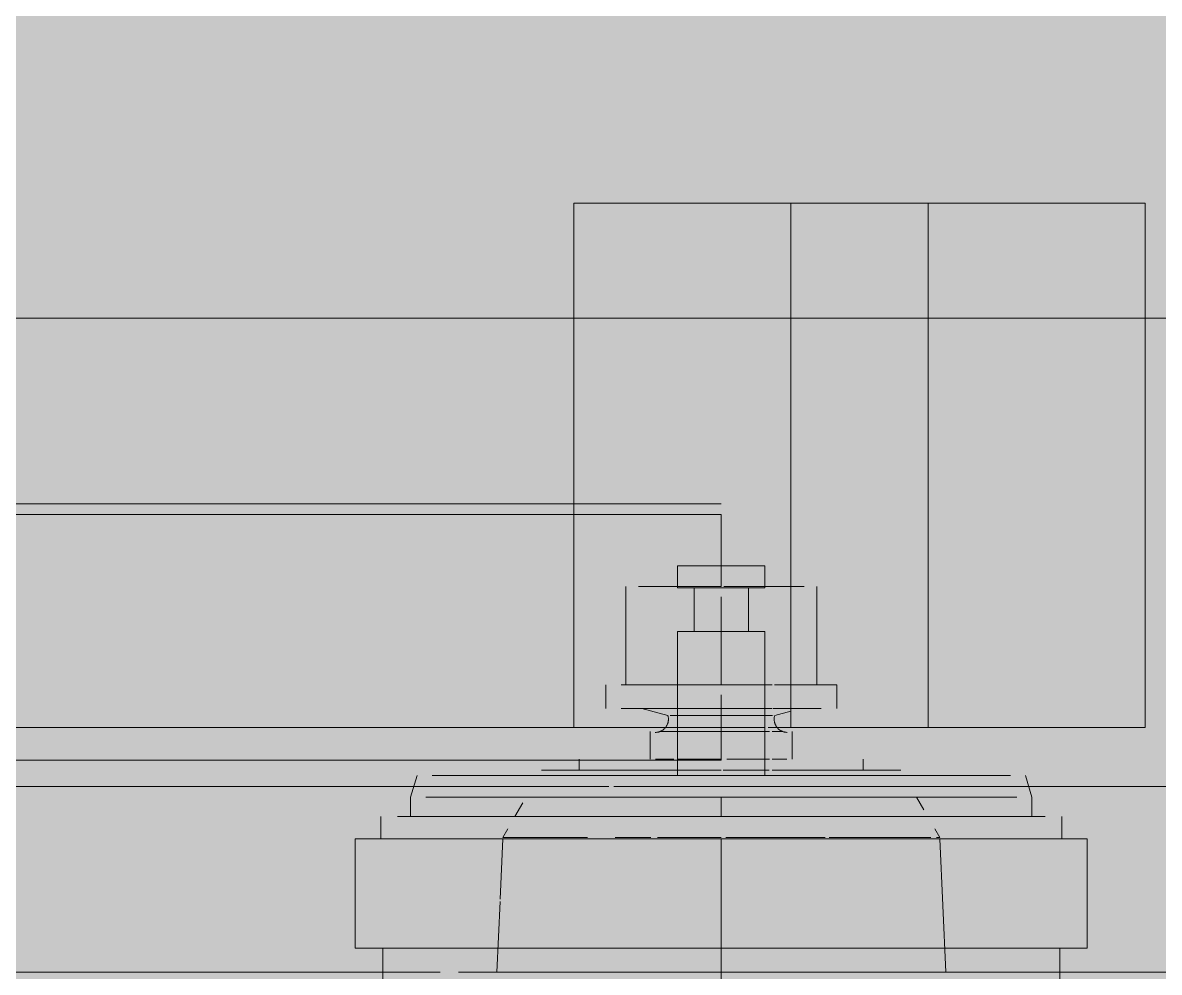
# Model space of a CAD drawing. Header units: inches. Extents: x -449 to 330, y -482 to 598.
# Drawn here: x -76.996 to -72.9, y 272.973 to 276.396 of the extents above; entities that cross this region are included whole.
import ezdxf

# ---------------------------------------------------------------- set-up
doc = ezdxf.new("R2010")
doc.units = ezdxf.units.IN
doc.header["$MEASUREMENT"] = 0
for name, color, linetype, lineweight in [('A-DETL-GENF', 92, 'Continuous', 9), ('A-WALL', 113, 'Continuous', 13), ('A-WALL-PATT', 111, 'Continuous', 13), ('I-WALL', 2, 'Continuous', 9), ('Q-SPCQ', 91, 'Continuous', 9)]:
    doc.layers.add(name, color=color, linetype=linetype, lineweight=lineweight)

# ---------------------------------------------------------------- blocks, each defined once
blk = doc.blocks.new('Hecht_PAD_AA-Arch_detached_rvt-1-Test Fit - Second Floor Plan')
at = {"layer": 'A-WALL-PATT'}
h = blk.add_hatch(dxfattribs=at)
h.set_pattern_fill('FP_17', color=256, style=0, pattern_type=2)
h.set_pattern_definition([(45, (0, 0), (-8.4853, 8.4853), []), (135, (0, 0), (-8.4853, -8.4853), [])])
h.paths.add_polyline_path([(-74.2286, 275.331), (-44.4868, 275.331), (-36.8618, 282.956), (-140.4868, 282.956), (-92.4868, 279.1435), (-140.4868, 275.331), (-75.0103, 275.331)], flags=0)
at = {"layer": 'I-WALL'}
for p, q in [((-140.4868, 275.331), (-75.0103, 275.331)), ((-75.0103, 275.331), (-72.951, 275.331)), ((-72.951, 275.331), (-72.5102, 275.331))]:
    blk.add_line(p, q, dxfattribs=at)
blk = doc.blocks.new('schindler-3300na_traction_elevator_machine_room-less_general_purpose_front_or_front-rear_opening_2100-3500_capacity_3300bim - 3500 Front-2750691-Test Fit - Second Floor Plan')
at = {"layer": 'Q-SPCQ'}
for p, q in [((47.0079, -42.7953), (47.0079, 40.2756)), ((45.4141, -12.8034), (45.4141, -7.3704)), ((45.5322, -7.3704), (45.5322, -12.8034)), ((46.3386, -12.2718), (46.3386, -8.079)), ((46.3386, -8.079), (46.3386, -12.2718)), ((44.65, -8.2766), (44.65, -11.6371)), ((44.65, -10.9787), (44.65, -8.5367)), ((44.65, -8.5524), (44.65, -11.4898)), ((45.3193, -8.5524), (45.3193, -11.7435)), ((44.65, -10.9773), (44.65, -8.7604)), ((46.2999, -9.0239), (46.2999, -12.2718)), ((46.2999, -9.0239), (46.2999, -12.2718)), ((45.3193, -10.9674), (45.3193, -9.3642)), ((44.65, -11.4898), (44.65, -10.9773)), ((45.3193, -11.4898), (45.3193, -10.9674)), ((44.65, -11.4046), (44.65, -10.9787)), ((44.65, -11.6371), (44.65, -11.4046)), ((44.65, -11.6389), (44.65, -11.4898)), ((44.65, -11.4898), (44.65, -11.6389)), ((45.1307, -11.4844), (44.737, -11.4844)), ((44.737, -11.6275), (44.737, -11.4844)), ((44.737, -11.4844), (44.737, -12.8034)), ((45.1307, -11.6156), (45.1307, -11.4844)), ((45.1307, -11.4844), (45.1307, -12.8034)), ((45.3193, -11.7435), (45.3193, -11.4898)), ((44.737, -11.5834), (44.4535, -11.5834)), ((45.2114, -11.5762), (45.1307, -11.5762)), ((44.65, -11.6025), (44.65, -11.7749)), ((44.65, -11.7749), (44.65, -11.6025)), ((44.65, -11.6025), (44.65, -11.6025)), ((44.65, -11.7887), (44.65, -11.6371)), ((44.65, -11.6371), (44.65, -11.7887)), ((44.65, -11.7898), (44.65, -11.6389)), ((44.65, -11.6389), (44.65, -11.7898)), ((44.737, -11.6431), (44.737, -11.6431)), ((44.737, -11.7882), (44.737, -11.6531)), ((44.737, -11.6531), (44.737, -12.8034)), ((44.737, -11.8061), (44.737, -11.6611)), ((45.1307, -11.6362), (45.1307, -11.6362)), ((45.1307, -11.7877), (45.1307, -11.6503)), ((45.1307, -11.6503), (45.1307, -12.8034)), ((45.1307, -11.8061), (45.1307, -11.6611)), ((45.2114, -11.7029), (45.2114, -11.6362)), ((45.2114, -11.6362), (45.2114, -12.8034)), ((45.2808, -11.6838), (45.2114, -11.6838)), ((45.2114, -11.7877), (45.2114, -11.7029)), ((45.359, -11.7077), (45.2808, -11.6838)), ((45.2114, -11.8026), (45.2114, -11.7386)), ((45.2114, -11.7386), (45.2114, -11.8026)), ((45.2808, -12.3557), (45.2808, -11.7386)), ((45.2808, -11.7386), (45.2808, -12.8034)), ((45.3193, -11.8155), (45.3193, -11.7229)), ((45.3193, -11.7229), (45.3193, -11.8155)), ((45.3193, -11.7229), (45.3193, -11.7229)), ((45.3193, -11.8288), (45.3193, -11.7435)), ((45.3193, -11.7435), (45.3193, -11.8288)), ((45.359, -12.6357), (45.359, -11.7613)), ((45.359, -11.7613), (45.359, -12.8034)), ((45.2114, -12.0821), (45.2114, -11.8106)), ((45.2114, -12.3579), (45.2114, -11.8211)), ((45.2114, -11.8211), (45.2114, -12.3867)), ((45.3193, -12.1152), (45.3193, -11.8282)), ((45.3193, -11.8282), (45.3193, -12.3937)), ((44.65, -11.8561), (44.65, -12.3979)), ((44.65, -11.8571), (44.65, -12.398)), ((44.737, -12.0863), (44.737, -11.8562)), ((44.737, -12.3921), (44.737, -11.8707)), ((45.1307, -12.0821), (45.1307, -11.8565)), ((45.1307, -12.8034), (45.1307, -11.8707)), ((45.3193, -12.1136), (45.3193, -11.8403)), ((45.3193, -11.8403), (45.3193, -12.398)), ((44.65, -11.9857), (44.65, -11.8929)), ((44.65, -11.9864), (44.65, -11.8938)), ((44.65, -11.9017), (44.65, -12.3889)), ((44.65, -11.9873), (44.65, -11.9017)), ((44.9056, -12.0059), (44.65, -11.9947)), ((44.65, -11.9972), (44.65, -12.2316)), ((45.1307, -12.0158), (44.9131, -12.0063)), ((45.1675, -12.0342), (45.1359, -12.016)), ((45.1359, -12.0312), (45.1359, -12.016)), ((45.1359, -12.016), (45.1359, -12.3218)), ((45.1359, -12.3218), (45.1359, -12.0359)), ((44.65, -12.1261), (44.65, -12.0563)), ((45.1307, -12.8034), (45.1307, -12.0821)), ((45.2614, -12.0885), (45.2114, -12.0596)), ((45.2114, -12.3558), (45.2114, -12.0821)), ((44.65, -12.154), (44.65, -12.0997)), ((44.65, -12.1607), (44.65, -12.1044)), ((44.65, -12.161), (44.65, -12.1048)), ((44.737, -12.3851), (44.737, -12.0863)), ((44.65, -12.2316), (44.65, -12.131)), ((44.65, -12.3367), (44.65, -12.1573)), ((44.65, -12.3458), (44.65, -12.164)), ((44.65, -12.3459), (44.65, -12.1643)), ((45.3784, -12.6369), (45.3784, -12.156)), ((45.3784, -12.156), (45.3784, -12.6369)), ((44.65, -12.3541), (44.65, -12.2316)), ((44.65, -12.2316), (44.65, -12.3817)), ((45.5322, -12.6459), (45.5322, -12.2718)), ((45.5322, -12.2718), (45.5322, -12.6459)), ((47.422, -12.2718), (45.5322, -12.2718)), ((46.2999, -12.2718), (46.2999, -12.8034)), ((46.2999, -12.2718), (46.2999, -12.8034)), ((46.3386, -12.8034), (46.3386, -12.2718)), ((46.3386, -12.2718), (46.3386, -12.8034)), ((47.422, -13.5494), (47.422, -12.2718)), ((47.422, -12.2718), (47.422, -13.0535)), ((45.3193, -12.3937), (45.3193, -12.3109)), ((45.3193, -12.3939), (45.3193, -12.3146)), ((45.4178, -12.2916), (45.3784, -12.2916)), ((45.3784, -12.4415), (45.3784, -12.2919)), ((45.3784, -12.2919), (45.3784, -12.4415)), ((44.65, -12.4621), (44.65, -12.3947)), ((44.65, -12.3947), (44.65, -12.8034)), ((44.65, -12.4731), (44.65, -12.4028)), ((44.65, -12.4028), (44.65, -12.8034)), ((45.2808, -12.8034), (45.2808, -12.3867)), ((45.686, -12.3872), (45.6004, -12.3872)), ((44.65, -12.4813), (44.65, -12.4117)), ((44.65, -12.4117), (44.65, -12.8034)), ((44.65, -12.4812), (44.65, -12.4117)), ((44.65, -12.4117), (44.65, -12.8034)), ((44.737, -12.8034), (44.737, -12.4264)), ((44.737, -12.8034), (44.737, -12.433)), ((45.1359, -12.4206), (45.1359, -12.549)), ((45.2114, -12.8034), (45.2114, -12.4242)), ((45.2114, -12.8034), (45.2114, -12.4254)), ((45.2114, -12.4254), (45.2114, -12.8034)), ((45.3193, -12.416), (45.3193, -12.8034)), ((45.3193, -12.4203), (45.3193, -12.8034)), ((45.6004, -12.6196), (45.6004, -12.443)), ((45.6004, -12.443), (45.6004, -12.6196)), ((45.686, -12.4862), (45.686, -12.443)), ((45.686, -12.443), (45.686, -12.6196)), ((45.686, -12.443), (45.686, -12.443)), ((45.1359, -12.549), (45.1359, -12.4558)), ((45.3193, -12.5273), (45.3193, -12.4552)), ((45.3193, -12.5312), (45.3193, -12.4595)), ((45.3784, -12.6381), (45.3784, -12.4564)), ((45.3784, -12.4564), (45.3784, -12.6381)), ((46.0401, -12.4589), (45.686, -12.4589)), ((45.686, -12.6196), (45.686, -12.4862)), ((44.65, -12.8034), (44.65, -12.4939)), ((44.65, -12.8034), (44.65, -12.5054)), ((44.65, -12.8034), (44.65, -12.5129)), ((44.65, -12.8034), (44.65, -12.513)), ((45.6004, -12.5169), (45.5752, -12.6111)), ((45.686, -12.6225), (45.686, -12.5051)), ((45.686, -12.5051), (45.686, -12.6225)), ((46.0401, -12.6307), (46.0401, -12.5051)), ((46.0401, -12.5051), (46.0401, -12.6307)), ((45.1359, -12.5739), (45.1359, -12.8034)), ((45.5183, -12.5475), (45.4178, -12.5475)), ((45.4178, -12.6319), (45.4178, -12.5666)), ((45.4178, -12.5666), (45.4178, -12.6319)), ((45.3193, -12.6731), (45.3193, -12.584)), ((45.3193, -12.6753), (45.3193, -12.5874)), ((45.4178, -12.6301), (45.4178, -12.5818)), ((45.4178, -12.5818), (45.4178, -12.6301)), ((45.5183, -12.6301), (45.5183, -12.5818)), ((45.5183, -12.5818), (45.5183, -12.6301)), ((45.5306, -12.6008), (45.532, -12.602)), ((45.1359, -12.8034), (45.1359, -12.625)), ((45.359, -12.8034), (45.359, -12.6357)), ((45.4141, -12.6459), (45.359, -12.6459)), ((45.359, -12.8034), (45.359, -12.6459)), ((45.359, -12.6459), (45.359, -12.8034)), ((45.3784, -12.6369), (45.3784, -12.8034)), ((45.5322, -12.6459), (45.4141, -12.6459)), ((45.4178, -12.8034), (45.4178, -12.6465)), ((45.4178, -12.6465), (45.4178, -12.8034)), ((45.4178, -12.8034), (45.4178, -12.6507)), ((45.4178, -12.6507), (45.4178, -12.8034)), ((45.5183, -12.8034), (45.5183, -12.6301)), ((45.5183, -12.6301), (45.5183, -12.8034)), ((45.5322, -12.8034), (45.5322, -12.6459)), ((45.5322, -12.6459), (45.5322, -12.8034)), ((45.8787, -12.6459), (45.5322, -12.6459)), ((45.5752, -12.8034), (45.5752, -12.6188)), ((45.5752, -12.6188), (45.5752, -12.8034)), ((45.6004, -12.8034), (45.6004, -12.6196)), ((45.6004, -12.6196), (45.6004, -12.8034)), ((45.6004, -12.8034), (45.6004, -12.6267)), ((45.6004, -12.6267), (45.6004, -12.8034)), ((45.6004, -12.6267), (45.6004, -12.6267)), ((45.686, -12.8034), (45.686, -12.6196)), ((45.686, -12.6196), (45.686, -12.7287)), ((45.686, -12.8034), (45.686, -12.6225)), ((45.686, -12.6225), (45.686, -12.8034)), ((45.8787, -12.6729), (45.8787, -12.6459)), ((45.8787, -12.6459), (45.8787, -12.8034)), ((46.1149, -12.6459), (46.0362, -12.6459)), ((46.0362, -12.6729), (46.0362, -12.6459)), ((46.0362, -12.6459), (46.0362, -12.8034)), ((46.0401, -12.8034), (46.0401, -12.6307)), ((46.0401, -12.6307), (46.0401, -12.8034)), ((46.1149, -12.8034), (46.1149, -12.6459)), ((46.1149, -12.6459), (46.1149, -12.8034)), ((45.3784, -12.8034), (45.3784, -12.6771)), ((45.3784, -12.8034), (45.3784, -12.6776)), ((45.3784, -12.6776), (45.3784, -12.8034)), ((45.8787, -12.8034), (45.8787, -12.6729)), ((46.0362, -12.8034), (46.0362, -12.6729)), ((45.3193, -12.8034), (45.3193, -12.714)), ((45.3193, -12.8034), (45.3193, -12.7155)), ((45.686, -12.7331), (45.686, -12.8034)), ((46.0362, -12.7054), (45.8787, -12.7054)), ((45.8787, -12.8034), (45.8787, -12.7054)), ((45.8787, -12.7054), (45.8787, -12.8034)), ((46.0362, -12.8034), (46.0362, -12.7054)), ((46.0362, -12.7054), (46.0362, -12.8034)), ((44.3594, -12.8034), (44.65, -12.8034)), ((44.65, -12.8034), (44.3594, -12.8034)), ((44.65, -12.9744), (44.65, -12.8034)), ((44.65, -12.8034), (44.65, -12.9744)), ((44.65, -12.9656), (44.65, -12.8034)), ((44.65, -12.8034), (44.65, -12.9656)), ((44.65, -12.961), (44.65, -12.8034)), ((44.65, -12.8034), (44.65, -12.961)), ((44.65, -12.9611), (44.65, -12.8034)), ((44.65, -12.8034), (44.65, -12.9611)), ((44.65, -12.8034), (45.1307, -12.8034)), ((45.1307, -12.8034), (44.65, -12.8034)), ((44.737, -13.7361), (44.737, -12.8034)), ((44.737, -12.8034), (44.737, -14.1224)), ((44.737, -13.5205), (44.737, -12.8034)), ((44.737, -12.8034), (44.737, -13.9537)), ((45.1307, -13.7504), (45.1307, -12.8034)), ((45.1307, -12.8034), (45.1307, -13.9566)), ((45.1307, -13.7361), (45.1307, -12.8034)), ((45.1307, -12.8034), (45.1307, -14.1224)), ((45.1359, -12.957), (45.1359, -12.8197)), ((45.1359, -12.8197), (45.1359, -13.1783)), ((45.2114, -13.8683), (45.2114, -12.8034)), ((45.2114, -12.8034), (45.2114, -13.8683)), ((45.2114, -13.904), (45.2114, -12.8034)), ((45.2114, -12.8034), (45.2114, -13.9706)), ((45.2114, -12.8034), (45.2808, -12.8034)), ((45.2808, -12.8034), (45.2114, -12.8034)), ((45.2808, -13.8683), (45.2808, -12.8034)), ((45.2808, -12.8034), (45.2808, -13.8683)), ((45.3193, -12.8034), (45.3193, -13.8839)), ((45.3193, -12.8034), (45.3193, -13.8633)), ((45.359, -12.9609), (45.359, -12.8034)), ((45.359, -12.8034), (45.359, -12.9609)), ((45.359, -12.9711), (45.359, -12.8034)), ((45.359, -12.8034), (45.359, -13.8455)), ((45.3784, -12.81), (45.3784, -12.9494)), ((45.3784, -12.9494), (45.3784, -12.81)), ((45.3784, -12.9501), (45.3784, -12.81)), ((45.3784, -12.81), (45.3784, -12.9762)), ((45.4141, -12.8034), (45.4222, -12.8034)), ((45.5322, -12.8034), (45.4141, -12.8034)), ((45.4178, -12.8034), (45.5183, -12.8034)), ((45.5183, -12.8034), (45.4178, -12.8034)), ((45.4222, -12.8034), (45.4833, -12.8034)), ((45.5183, -12.9768), (45.5183, -12.8034)), ((45.5183, -12.8034), (45.5183, -12.9768)), ((45.5322, -12.9609), (45.5322, -12.8034)), ((45.5322, -12.8034), (45.5322, -12.9609)), ((45.5363, -12.8034), (45.5322, -12.8034)), ((45.5481, -12.8034), (45.5363, -12.8034)), ((45.5913, -12.8034), (45.5481, -12.8034)), ((45.5752, -12.8034), (45.5752, -12.988)), ((45.5752, -12.988), (45.5752, -12.8034)), ((45.6198, -12.8034), (45.5913, -12.8034)), ((45.6004, -12.9873), (45.6004, -12.8034)), ((45.6004, -12.8034), (45.6004, -12.9873)), ((45.6004, -12.8034), (45.6004, -12.9801)), ((45.6004, -12.9801), (45.6004, -12.8034)), ((45.6503, -12.8034), (45.6198, -12.8034)), ((45.686, -12.9843), (45.686, -12.8034)), ((45.686, -12.8034), (45.686, -12.9843)), ((45.686, -12.9873), (45.686, -12.8034)), ((45.686, -12.8034), (45.686, -12.8781)), ((45.686, -12.8034), (46.0039, -12.8034)), ((46.0039, -12.8034), (45.686, -12.8034)), ((45.686, -12.8034), (46.0039, -12.8034)), ((46.0039, -12.8034), (45.686, -12.8034)), ((45.8787, -12.9014), (45.8787, -12.8034)), ((45.8787, -12.8034), (45.8787, -12.9014)), ((45.8787, -12.934), (45.8787, -12.8034)), ((45.8787, -12.8034), (45.8787, -12.9609)), ((46.0362, -12.934), (46.0362, -12.8034)), ((46.0362, -12.8034), (46.0362, -12.9609)), ((46.0362, -12.9014), (46.0362, -12.8034)), ((46.0362, -12.8034), (46.0362, -12.9014)), ((46.0401, -12.8034), (46.1149, -12.8034)), ((46.1149, -12.8034), (46.0401, -12.8034)), ((46.0401, -12.8034), (46.1149, -12.8034)), ((46.1149, -12.8034), (46.0401, -12.8034)), ((46.0401, -12.9843), (46.0401, -12.8129)), ((46.0401, -12.8129), (46.0401, -12.9843)), ((46.1149, -12.9609), (46.1149, -12.8034)), ((46.1149, -12.8034), (46.1149, -12.9609)), ((46.1149, -12.8034), (46.2999, -12.8034)), ((46.2999, -12.8034), (46.1149, -12.8034)), ((46.1149, -12.8034), (46.2999, -12.8034)), ((46.2999, -12.8034), (46.1149, -12.8034)), ((45.3193, -12.909), (45.3193, -12.8379)), ((45.3193, -12.9107), (45.3193, -12.8385)), ((45.4178, -12.975), (45.4178, -12.8232)), ((45.4178, -12.8232), (45.4178, -12.975)), ((45.4178, -12.9768), (45.4178, -12.8249)), ((45.4178, -12.8249), (45.4178, -12.9768)), ((45.8787, -12.9014), (46.0362, -12.9014)), ((45.686, -12.9216), (45.686, -12.9873)), ((45.8787, -12.9609), (45.8787, -12.934)), ((46.0362, -12.9609), (46.0362, -12.934)), ((44.65, -12.9746), (44.65, -13.968)), ((44.65, -12.9746), (44.65, -13.9698)), ((44.65, -12.9795), (44.65, -13.6769)), ((45.3193, -13.0483), (45.3193, -12.9748)), ((45.3193, -13.0519), (45.3193, -12.9776)), ((45.359, -12.9609), (45.8787, -12.9609)), ((45.5322, -13.0535), (45.5322, -12.9718)), ((45.5322, -12.9718), (45.5322, -13.5494)), ((46.0362, -12.9609), (46.1149, -12.9609)), ((46.0401, -13.1018), (46.0401, -12.9843)), ((46.0401, -12.9843), (46.0401, -13.1018)), ((44.65, -12.9888), (44.65, -13.3416)), ((44.65, -13.0727), (44.65, -13.0088)), ((44.65, -13.0728), (44.65, -13.0088)), ((44.65, -13.0799), (44.65, -13.0146)), ((44.65, -13.0914), (44.65, -13.0251)), ((45.1359, -13.1783), (45.1359, -12.9887)), ((45.3784, -12.9863), (45.3784, -13.1504)), ((45.3784, -13.1504), (45.3784, -12.9863)), ((45.3784, -13.4508), (45.3784, -12.9879)), ((45.3784, -12.9879), (45.3784, -13.4508)), ((45.4178, -13.025), (45.4178, -12.9862)), ((45.4178, -12.9862), (45.4178, -13.025)), ((45.4178, -13.0402), (45.4178, -12.9863)), ((45.4178, -12.9863), (45.4178, -13.0402)), ((45.5183, -13.025), (45.5183, -12.9862)), ((45.5183, -12.9862), (45.5183, -13.025)), ((45.5752, -12.9921), (45.5752, -12.9921)), ((45.5752, -12.9958), (45.5907, -13.0535)), ((45.6004, -13.0516), (45.6004, -12.9904)), ((45.6004, -12.9904), (45.6004, -13.0516)), ((45.6004, -13.1639), (45.6004, -12.999)), ((45.6004, -12.999), (45.6004, -13.1639)), ((45.686, -13.1018), (45.686, -12.9954)), ((45.686, -12.9954), (45.686, -13.1018)), ((45.686, -13.1207), (45.686, -12.999)), ((45.686, -12.999), (45.686, -13.2196)), ((45.359, -13.8455), (45.359, -13.0272)), ((45.4178, -13.0593), (45.5183, -13.0593)), ((45.5322, -14.3311), (45.5322, -13.0535)), ((47.422, -13.0535), (45.5322, -13.0535)), ((47.422, -13.0535), (47.422, -14.3311)), ((44.65, -13.2299), (44.65, -13.0939)), ((44.65, -13.2299), (44.65, -13.0939)), ((44.65, -13.2391), (44.65, -13.1015)), ((45.3193, -13.136), (45.3193, -13.0786)), ((45.3193, -13.1403), (45.3193, -13.0825)), ((46.0401, -13.1018), (46.0401, -13.1018)), ((44.65, -13.2446), (44.65, -13.1129)), ((45.686, -13.1639), (45.686, -13.1207)), ((45.686, -13.1479), (46.0401, -13.1479)), ((45.3784, -13.1653), (45.3784, -13.3149)), ((45.3784, -13.3149), (45.3784, -13.1653)), ((45.686, -13.2196), (45.686, -13.1639)), ((45.1359, -13.5309), (45.1359, -13.1925)), ((45.1359, -13.1925), (45.1359, -13.3602)), ((45.3193, -13.258), (45.3193, -13.213)), ((45.3193, -13.262), (45.3193, -13.2173)), ((45.6004, -13.2196), (45.686, -13.2196)), ((44.65, -13.3416), (44.65, -13.2527)), ((44.65, -13.341), (44.65, -13.2609)), ((44.65, -13.3411), (44.65, -13.261)), ((44.65, -13.3499), (44.65, -13.2702)), ((45.3784, -13.3152), (45.4178, -13.3152)), ((44.65, -13.5506), (44.65, -13.3753)), ((44.65, -13.3753), (44.65, -13.6122)), ((44.65, -13.502), (44.65, -13.383)), ((44.65, -13.5024), (44.65, -13.3832)), ((44.65, -13.5071), (44.65, -13.3913)), ((45.1359, -13.3602), (45.1359, -13.5589)), ((45.2358, -13.5331), (45.2808, -13.5072)), ((45.3193, -13.8839), (45.3193, -13.4916)), ((45.3193, -13.8633), (45.3193, -13.4932)), ((44.737, -13.7506), (44.737, -13.5205)), ((45.5322, -13.5494), (45.5322, -14.3311)), ((47.422, -13.5494), (45.5322, -13.5494)), ((47.422, -14.3311), (47.422, -13.5494)), ((44.65, -13.6205), (44.65, -13.5613)), ((44.65, -13.6211), (44.65, -13.5618)), ((44.65, -13.6195), (44.65, -13.5638)), ((44.65, -13.6122), (45.1307, -13.591)), ((44.65, -13.6122), (44.65, -13.5966)), ((45.1359, -13.5908), (45.1675, -13.5726)), ((45.1359, -13.5908), (45.1359, -13.5787)), ((45.1359, -13.5787), (45.1359, -13.5908)), ((44.65, -13.6769), (44.65, -13.6195)), ((44.65, -13.6823), (44.65, -13.6205)), ((44.65, -13.683), (44.65, -13.6211)), ((44.65, -13.968), (44.65, -13.7498)), ((44.65, -14.0044), (44.65, -13.7506)), ((44.65, -13.7506), (44.65, -14.0044)), ((44.65, -13.9698), (44.65, -13.7507)), ((44.737, -13.9457), (44.737, -13.7736)), ((44.737, -13.9537), (44.737, -13.7905)), ((45.1307, -13.9457), (45.1307, -13.7789)), ((45.1307, -13.9566), (45.1307, -13.7963)), ((45.3193, -14.6395), (45.3193, -13.8633)), ((45.3193, -13.8633), (45.3193, -17.0545)), ((45.3193, -13.8839), (45.3193, -14.1293)), ((45.3193, -14.1293), (45.3193, -13.8839)), ((45.2114, -13.9706), (45.2114, -13.904)), ((45.2114, -13.9231), (45.2808, -13.9231)), ((45.2808, -13.9231), (45.359, -13.8992)), ((44.737, -13.9638), (44.737, -13.9638)), ((44.65, -14.6295), (44.65, -13.968)), ((44.65, -13.968), (44.65, -17.0545)), ((44.65, -14.1104), (44.65, -13.9698)), ((44.65, -13.9698), (44.65, -17.3302)), ((44.65, -14.1497), (44.65, -14.0044)), ((44.65, -14.0044), (44.65, -14.1497)), ((44.737, -14.1224), (44.737, -13.9793)), ((45.1307, -13.9706), (45.1307, -13.9706)), ((45.1307, -14.1224), (45.1307, -13.9912)), ((44.4535, -14.0235), (44.737, -14.0235)), ((45.1307, -14.0307), (45.2114, -14.0307)), ((44.65, -14.2023), (44.65, -14.1196)), ((44.737, -14.1224), (45.1307, -14.1224)), ((44.65, -14.3653), (44.65, -14.1587)), ((44.65, -14.1587), (44.65, -14.3653)), ((45.3193, -14.1379), (45.3193, -14.1379)), ((44.65, -14.6281), (44.65, -14.2023)), ((45.5322, -14.3311), (47.422, -14.3311))]:
    blk.add_line(p, q, dxfattribs=at)
at = {"layer": 'Q-SPCQ', "flags": 128}
for points in [[(45.5148, -12.5654), (45.5148, -12.5673), (45.5149, -12.5692), (45.5151, -12.5711), (45.5154, -12.573), (45.5157, -12.5749), (45.5161, -12.5767), (45.5166, -12.5785), (45.5172, -12.5804), (45.5178, -12.5822), (45.5185, -12.5839), (45.5193, -12.5856), (45.5201, -12.5873), (45.5211, -12.589), (45.522, -12.5906), (45.5231, -12.5922), (45.5242, -12.5938), (45.5253, -12.5953), (45.5266, -12.5967), (45.5278, -12.5981), (45.5292, -12.5995), (45.5306, -12.6008)], [(45.532, -12.602), (45.5335, -12.6032), (45.535, -12.6043), (45.5366, -12.6054), (45.5382, -12.6064), (45.5399, -12.6073), (45.5416, -12.6082), (45.5433, -12.6089), (45.545, -12.6097), (45.5468, -12.6103), (45.5486, -12.6109), (45.5505, -12.6114), (45.5523, -12.6118), (45.5542, -12.6122), (45.5561, -12.6125), (45.5579, -12.6127), (45.5598, -12.6128), (45.5617, -12.6129), (45.5636, -12.6129), (45.5655, -12.6128), (45.5674, -12.6126), (45.5693, -12.6124), (45.5712, -12.612), (45.573, -12.6117), (45.5749, -12.6112), (45.5752, -12.6111)], [(45.5308, -13.0058), (45.5294, -13.0071), (45.5281, -13.0085), (45.5268, -13.0099), (45.5256, -13.0113), (45.5244, -13.0128), (45.5233, -13.0143), (45.5222, -13.0159), (45.5212, -13.0175), (45.5203, -13.0192), (45.5194, -13.0209), (45.5187, -13.0226), (45.5179, -13.0244), (45.5173, -13.0262), (45.5167, -13.028), (45.5162, -13.0298), (45.5158, -13.0316), (45.5154, -13.0335), (45.5152, -13.0354), (45.515, -13.0373), (45.5148, -13.0392), (45.5148, -13.0411), (45.5148, -13.0414)], [(45.5752, -12.9958), (45.5734, -12.9953), (45.5715, -12.9949), (45.5696, -12.9945), (45.5678, -12.9943), (45.5659, -12.9941), (45.564, -12.994), (45.5621, -12.994), (45.5602, -12.994), (45.5583, -12.9941), (45.5564, -12.9943), (45.5545, -12.9946), (45.5526, -12.9949), (45.5508, -12.9954), (45.549, -12.9958), (45.5472, -12.9964), (45.5454, -12.9971), (45.5436, -12.9978), (45.5419, -12.9985), (45.5402, -12.9994), (45.5385, -13.0003), (45.5369, -13.0013), (45.5353, -13.0023), (45.5338, -13.0034), (45.5323, -13.0046), (45.5308, -13.0058)]]:
    blk.add_lwpolyline(points, dxfattribs=at)

msp = doc.modelspace()

# ---------------------------------------------------------------- hatches: boundary and pattern name
at = {"layer": 'A-DETL-GENF'}
h = msp.add_hatch(color=256, dxfattribs=at)
h.paths.add_polyline_path([(-64.0891, -469.419), (-42.7368, -469.419), (-42.7368, -350.919), (-260.8618, -350.919), (-260.8618, -469.419), (-82.2601, -469.419)], flags=0)
h.paths.add_polyline_path([(-259.8618, -468.669), (-259.8612, -468.6689), (-259.4813, -468.669)], flags=0)
h.paths.add_polyline_path([(-103.2497, -457.5441), (-106.0528, -457.544), (-183.3618, -457.544), (-183.3618, -415.5433), (-103.3618, -415.5433), (-103.372, -404.544), (-183.3618, -404.544), (-183.3618, -364.544), (-95.2556, -364.544), (-95.2556, -363.044), (-183.3618, -363.0109), (-183.3618, -361.544), (-53.4868, -361.544), (-53.4868, -457.544), (-103.203, -457.544)], flags=0)
h.paths.add_polyline_path([(-150.3618, -414.0433), (-183.3618, -414.0433), (-183.3618, -412.5433), (-105.9985, -412.5178), (-105.9668, -412.4429), (-106.0554, -412.1683), (-106.3618, -411.749), (-106.372, -407.544), (-183.3618, -407.544), (-183.3618, -406.044), (-104.8618, -406.044), (-104.8618, -414.0433), (-145.8585, -414.0433)], flags=0)
h.paths.add_polyline_path([(-107.8618, -411.0433), (-183.3618, -411.0433), (-183.3618, -410.044), (-107.8618, -410.044), (-107.8618, -410.324)], flags=0)
h.paths.add_polyline_path([(-445.4868, 1.2489), (-378.3618, 1.2489), (-378.3618, 254.7515), (-449.2823, 254.7515), (-449.2823, 1.2489), (-445.68, 1.2489)], flags=0)
h.paths.add_polyline_path([(-390.6118, 24.206), (-390.6118, 25.706), (-386.4868, 25.706), (-386.4868, 24.206), (-390.4868, 24.206)], flags=0)
h.paths.add_polyline_path([(-390.6118, 73.206), (-390.6118, 74.706), (-386.4868, 74.706), (-386.4868, 73.206), (-390.4868, 73.206)], flags=0)
h.paths.add_polyline_path([(-386.6118, 122.206), (-390.6118, 122.206), (-390.6118, 123.706), (-386.4868, 123.706), (-386.4868, 122.206)], flags=0)
h.paths.add_polyline_path([(-44.4868, 207.0731), (-37.5081, 204.213), (-44.4868, 173.331), (-44.4868, 203.9481)], flags=0)
h.paths.add_polyline_path([(-118.6021, 131.706), (-38.1118, 131.706), (-38.1118, 165.706), (-36.8618, 165.706), (-36.8618, 207.0731), (-44.4868, 207.0731), (-44.4868, 249.5731), (-36.8618, 249.5731), (-36.8618, 252.6981), (-44.4868, 275.331), (-36.8618, 282.956), (-140.4868, 282.956), (-92.4868, 279.1435), (-140.4868, 275.331), (-148.1118, 282.956), (-148.1118, 165.706), (-146.8618, 165.706), (-146.8618, 131.706), (-127.6876, 131.706)], flags=0)
h.paths.add_polyline_path([(-386.4868, 132.206), (-390.6118, 132.206), (-390.6118, 133.706), (-386.4868, 133.706)], flags=0)
h.paths.add_polyline_path([(-42.1118, 134.706), (-143.8618, 134.706), (-143.8618, 165.706), (-142.8618, 165.706), (-142.8618, 135.706), (-42.1118, 135.706), (-42.1118, 165.706), (-41.1118, 165.706), (-41.1118, 134.706), (-41.5126, 134.706)], flags=0)
h.paths.add_polyline_path([(-82.2601, 165.706), (-140.4868, 165.706), (-140.4868, 173.331), (-44.4868, 173.331), (-44.4868, 165.706), (-45.9181, 165.706)], flags=0)
h.paths.add_polyline_path([(-386.4868, 181.206), (-390.6118, 181.206), (-390.6118, 182.706), (-386.4868, 182.706)], flags=0)
h.paths.add_polyline_path([(-390.6118, 230.206), (-390.6118, 231.706), (-386.4868, 231.706), (-386.4868, 230.206), (-390.4868, 230.206)], flags=0)
h.paths.add_polyline_path([(-130.8618, 542.331), (-44.4868, 542.331), (-44.4868, 579.456), (-130.8618, 579.4488), (-130.8618, 573.7587)], flags=0)
h.paths.add_polyline_path([(-136.1118, 578.331), (-136.1118, 579.456), (-134.8618, 579.456), (-134.8618, 585.456), (37.8882, 585.456), (37.8882, 579.456), (-39.2368, 579.456), (-39.2368, 578.831), (41.5132, 578.831), (41.5132, 593.581), (-138.4868, 593.581), (-138.4584, 578.331), (-136.7731, 578.331)], flags=0)

# ---------------------------------------------------------------- linework, layer by layer
at = {"layer": 'A-WALL'}
msp.add_line((-140.4868, 275.331), (-44.4868, 275.331), dxfattribs=at)

# ---------------------------------------------------------------- block references
msp.add_blockref('Hecht_PAD_AA-Arch_detached_rvt-1-Test Fit - Second Floor Plan', (0, 0))
at = {"layer": 'Q-SPCQ', "rotation": 89.99999999999991}
msp.add_blockref('schindler-3300na_traction_elevator_machine_room-less_general_purpose_front_or_front-rear_opening_2100-3500_capacity_3300bim - 3500 Front-2750691-Test Fit - Second Floor Plan', (-87.2821, 228.3231), dxfattribs=at)

doc.saveas('drawing.dxf')
